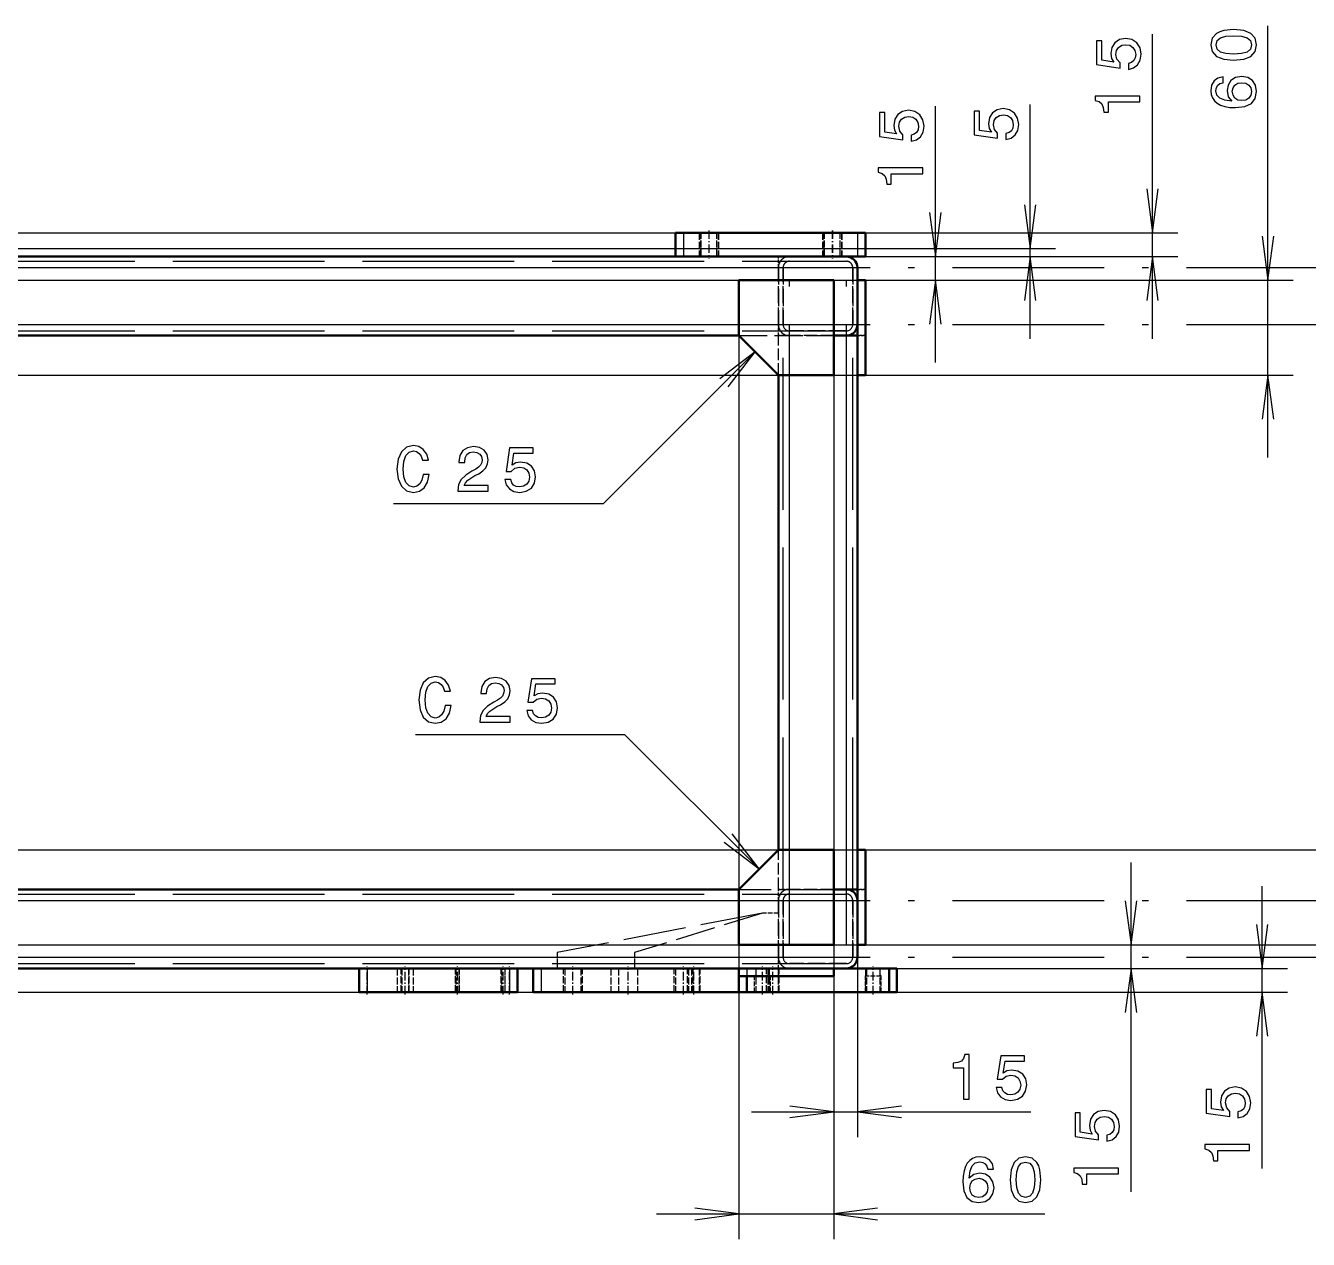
# Model space of a CAD drawing. Extents: x 0 to 1189, y 0 to 841.
# Drawn here: x 688.7 to 790.1, y 197.3 to 293.2 of the extents above; entities that cross this region are included whole.
import ezdxf

# ---------------------------------------------------------------- set-up
doc = ezdxf.new("R2010")
doc.units = 0
doc.linetypes.add('DASHDOT', pattern=[18.5, 12, -3, 0.5, -3])
doc.linetypes.add('DASHED', pattern=[15, 12, -3])

msp = doc.modelspace()

# ---------------------------------------------------------------- linework, layer by layer
at = {"color": 7, "lineweight": 25}
for p, q in [((786.86, 259.07), (786.86, 293.18)), ((777.74, 268.44), (777.74, 292.5)), ((768.06, 268.44), (768.06, 286.96)), ((760.58, 266.57), (760.58, 286.83)), ((206.92, 276.82), (779.74, 276.82)), ((740.67, 276.82), (740.67, 274.94)), ((754.42, 276.82), (754.42, 274.94)), ((198.79, 275.57), (770.06, 275.57)), ((206.92, 274.94), (762.58, 274.94)), ((753.54, 274.94), (779.74, 274.94)), ((753.54, 274.94), (770.06, 274.94)), ((189.42, 274.07), (754.42, 274.07)), ((198.79, 273.07), (762.58, 273.07)), ((198.79, 273.07), (788.86, 273.07)), ((663.17, 269.57), (745.04, 269.57)), ((745.04, 268.69), (745.04, 197.29)), ((752.54, 269.57), (754.42, 269.57)), ((753.54, 224.94), (753.54, 268.69)), ((746.32, 267.42), (734.31, 255.4)), ((195.67, 265.57), (788.86, 265.57)), ((749.04, 228.07), (749.04, 265.57)), ((752.54, 265.57), (752.54, 205.36)), ((752.54, 265.57), (752.54, 197.29)), ((734.31, 255.4), (717.75, 255.4)), ((736.04, 237.16), (719.48, 237.16)), ((746.65, 226.55), (736.04, 237.16)), ((195.67, 228.07), (798.81, 228.07)), ((776.04, 201.04), (776.04, 227.07)), ((786.4, 202.88), (786.4, 225.19)), ((663.17, 224.07), (745.04, 224.07)), ((752.54, 224.07), (754.42, 224.07)), ((754.42, 224.94), (754.42, 205.36)), ((198.79, 220.57), (778.04, 220.57)), ((198.79, 220.57), (798.81, 220.57)), ((189.42, 219.57), (754.42, 219.57)), ((189.42, 218.69), (788.4, 218.69)), ((715.67, 218.69), (715.67, 216.82)), ((726.92, 218.69), (726.92, 216.82)), ((729.42, 218.69), (729.42, 216.82)), ((753.54, 218.69), (778.04, 218.69)), ((226.54, 216.82), (788.4, 216.82)), ((746.04, 207.36), (768.13, 207.36)), ((738.54, 199.29), (769.22, 199.29))]:
    msp.add_line(p, q, dxfattribs=at)
at = {"color": 7, "lineweight": 50}
for p, q in [((740.67, 276.82), (740.04, 276.82)), ((740.04, 276.82), (740.04, 274.94)), ((754.42, 276.82), (740.67, 276.82)), ((755.04, 276.82), (754.42, 276.82)), ((755.04, 276.82), (755.04, 274.94)), ((207.54, 274.94), (740.04, 274.94)), ((740.67, 274.94), (740.04, 274.94)), ((754.42, 274.94), (740.67, 274.94)), ((755.04, 274.94), (754.42, 274.94)), ((754.42, 274.07), (754.42, 269.57)), ((754.42, 273.07), (754.42, 274.07)), ((754.42, 269.57), (754.42, 274.07)), ((745.04, 273.07), (752.54, 273.07)), ((745.04, 268.69), (745.04, 273.07)), ((752.54, 273.07), (752.54, 265.57)), ((754.42, 273.07), (754.42, 265.57)), ((754.42, 273.07), (755.04, 273.07)), ((755.04, 273.07), (755.04, 265.57)), ((663.17, 268.69), (745.04, 268.69)), ((748.17, 265.57), (745.04, 268.69)), ((752.54, 268.69), (753.54, 268.69)), ((752.54, 268.69), (753.11, 268.69)), ((753.54, 268.69), (752.54, 268.69)), ((754.42, 268.69), (753.54, 268.69)), ((754.42, 224.94), (754.42, 268.69)), ((748.17, 228.07), (748.17, 265.57)), ((752.54, 265.57), (748.17, 265.57)), ((754.42, 265.57), (755.04, 265.57)), ((745.04, 224.94), (748.17, 228.07)), ((748.17, 228.07), (752.54, 228.07)), ((752.54, 228.07), (752.54, 220.57)), ((754.42, 228.07), (754.42, 220.57)), ((754.42, 228.07), (755.04, 228.07)), ((755.04, 228.07), (755.04, 220.57)), ((663.17, 224.94), (745.04, 224.94)), ((745.04, 220.57), (745.04, 224.94)), ((753.54, 224.94), (752.54, 224.94)), ((754.42, 224.94), (753.54, 224.94)), ((754.42, 224.07), (754.42, 219.57)), ((754.42, 219.57), (754.42, 224.07)), ((752.54, 220.57), (745.04, 220.57)), ((754.42, 219.57), (754.42, 220.57)), ((754.42, 220.57), (755.04, 220.57)), ((457.54, 218.69), (753.54, 218.69)), ((715.67, 218.69), (715.04, 218.69)), ((715.04, 218.69), (715.04, 216.82)), ((726.92, 218.69), (715.67, 218.69)), ((727.54, 218.69), (726.92, 218.69)), ((727.54, 218.69), (727.54, 216.82)), ((728.79, 218.69), (728.79, 216.82)), ((745.04, 218.69), (745.04, 218.07)), ((752.54, 218.69), (745.04, 218.69)), ((752.54, 218.07), (745.04, 218.07)), ((745.04, 218.07), (745.04, 216.82)), ((745.67, 218.07), (745.67, 216.82)), ((751.92, 218.69), (753.54, 218.69)), ((752.54, 218.69), (752.54, 218.07)), ((753.55, 218.69), (756.92, 218.69)), ((757.54, 218.69), (756.92, 218.69)), ((756.92, 218.69), (756.92, 216.82)), ((757.54, 218.69), (757.54, 216.82)), ((715.67, 216.82), (715.04, 216.82)), ((726.92, 216.82), (715.67, 216.82)), ((727.54, 216.82), (726.92, 216.82)), ((729.42, 216.82), (728.79, 216.82)), ((745.04, 216.82), (729.42, 216.82)), ((745.67, 216.82), (745.04, 216.82)), ((745.67, 216.82), (756.92, 216.82)), ((757.54, 216.82), (756.92, 216.82))]:
    msp.add_line(p, q, dxfattribs=at)
at = {"color": 7, "linetype": 'DASHED', "lineweight": 25, "ltscale": 0.046875}
for p, q in [((740.67, 276.82), (740.67, 274.94)), ((740.67, 276.82), (740.67, 274.94)), ((740.67, 276.82), (740.67, 274.94)), ((741.91, 276.82), (741.91, 274.94)), ((741.91, 276.82), (741.91, 274.94)), ((741.93, 276.82), (741.93, 274.94)), ((741.93, 276.82), (741.93, 274.94)), ((742.03, 274.94), (742.03, 276.82)), ((742.03, 274.94), (742.03, 276.82)), ((742.05, 274.94), (742.05, 276.82)), ((742.05, 274.94), (742.05, 276.82)), ((743.29, 274.94), (743.29, 276.82)), ((743.29, 274.94), (743.29, 276.82)), ((743.31, 274.94), (743.31, 276.82)), ((743.31, 274.94), (743.31, 276.82)), ((743.41, 276.82), (743.41, 274.94)), ((743.41, 276.82), (743.41, 274.94)), ((743.43, 276.82), (743.43, 274.94)), ((743.43, 276.82), (743.43, 274.94)), ((751.66, 276.82), (751.66, 274.94)), ((751.66, 276.82), (751.66, 274.94)), ((751.68, 276.82), (751.68, 274.94)), ((751.68, 276.82), (751.68, 274.94)), ((751.78, 274.94), (751.78, 276.82)), ((751.78, 274.94), (751.78, 276.82)), ((751.8, 274.94), (751.8, 276.82)), ((751.8, 274.94), (751.8, 276.82)), ((753.04, 274.94), (753.04, 276.82)), ((753.04, 274.94), (753.04, 276.82)), ((753.06, 274.94), (753.06, 276.82)), ((753.06, 274.94), (753.06, 276.82)), ((753.16, 276.82), (753.16, 274.94)), ((753.16, 276.82), (753.16, 274.94)), ((753.18, 276.82), (753.18, 274.94)), ((753.18, 276.82), (753.18, 274.94)), ((754.42, 276.82), (754.42, 274.94)), ((754.42, 276.82), (754.42, 274.94)), ((754.42, 276.82), (754.42, 274.94)), ((715.67, 218.69), (715.67, 216.82)), ((718.04, 218.69), (718.04, 216.82)), ((718.36, 216.82), (718.36, 218.69)), ((718.36, 216.82), (718.36, 218.69)), ((718.36, 216.82), (718.36, 218.69)), ((718.36, 216.82), (718.36, 218.69)), ((718.41, 218.69), (718.41, 216.82)), ((718.41, 218.69), (718.41, 216.82)), ((718.93, 218.69), (718.93, 216.82)), ((718.93, 218.69), (718.93, 216.82)), ((718.98, 216.82), (718.98, 218.69)), ((718.98, 216.82), (718.98, 218.69)), ((718.98, 216.82), (718.98, 218.69)), ((718.98, 216.82), (718.98, 218.69)), ((719.29, 218.69), (719.29, 216.82)), ((722.64, 216.82), (722.64, 218.69)), ((722.64, 216.82), (722.64, 218.69)), ((722.64, 216.82), (722.64, 218.69)), ((722.64, 216.82), (722.64, 218.69)), ((722.67, 218.69), (722.67, 216.82)), ((722.67, 218.69), (722.67, 216.82)), ((722.92, 218.69), (722.92, 216.82)), ((722.92, 218.69), (722.92, 216.82)), ((722.95, 216.82), (722.95, 218.69)), ((722.95, 216.82), (722.95, 218.69)), ((722.95, 216.82), (722.95, 218.69)), ((722.95, 216.82), (722.95, 218.69)), ((726.26, 216.82), (726.26, 218.69)), ((726.26, 216.82), (726.26, 218.69)), ((726.26, 216.82), (726.26, 218.69)), ((726.26, 216.82), (726.26, 218.69)), ((726.29, 218.69), (726.29, 216.82)), ((726.29, 218.69), (726.29, 216.82)), ((726.54, 218.69), (726.54, 216.82)), ((726.54, 218.69), (726.54, 216.82)), ((726.57, 216.82), (726.57, 218.69)), ((726.57, 216.82), (726.57, 218.69)), ((726.57, 216.82), (726.57, 218.69)), ((726.57, 216.82), (726.57, 218.69)), ((726.92, 218.69), (726.92, 216.82)), ((729.42, 218.69), (729.42, 216.82)), ((731.17, 216.82), (731.17, 218.69)), ((731.17, 216.82), (731.17, 218.69)), ((731.29, 218.69), (731.29, 216.82)), ((731.29, 218.69), (731.29, 216.82)), ((732.55, 218.69), (732.55, 216.82)), ((732.55, 218.69), (732.55, 216.82)), ((732.67, 216.82), (732.67, 218.69)), ((732.67, 216.82), (732.67, 218.69)), ((734.92, 218.69), (734.92, 216.82)), ((735.54, 218.69), (735.54, 216.82)), ((735.54, 218.69), (735.54, 216.82)), ((735.54, 218.69), (735.54, 216.82)), ((735.54, 218.69), (735.54, 216.82)), ((737.04, 218.69), (737.04, 216.82)), ((737.04, 218.69), (737.04, 216.82)), ((739.92, 216.82), (739.92, 218.69)), ((739.92, 216.82), (739.92, 218.69)), ((740.04, 218.69), (740.04, 216.82)), ((740.04, 218.69), (740.04, 216.82)), ((740.98, 216.82), (740.98, 218.69)), ((740.98, 216.82), (740.98, 218.69)), ((741.07, 218.69), (741.07, 216.82)), ((741.07, 218.69), (741.07, 216.82)), ((741.3, 218.69), (741.3, 216.82)), ((741.3, 218.69), (741.3, 216.82)), ((741.42, 216.82), (741.42, 218.69)), ((741.42, 216.82), (741.42, 218.69)), ((741.9, 218.69), (741.9, 216.82)), ((741.9, 218.69), (741.9, 216.82)), ((741.98, 216.82), (741.98, 218.69)), ((741.98, 216.82), (741.98, 218.69)), ((745.67, 218.69), (745.67, 216.82)), ((746.39, 218.69), (746.39, 216.82)), ((746.39, 218.69), (746.39, 216.82)), ((747.23, 216.82), (747.23, 218.69)), ((747.23, 216.82), (747.23, 218.69)), ((747.32, 218.69), (747.32, 216.82)), ((747.32, 218.69), (747.32, 216.82)), ((747.44, 218.69), (747.44, 216.82)), ((747.44, 218.69), (747.44, 216.82)), ((748.15, 218.69), (748.15, 216.82)), ((748.15, 218.69), (748.15, 216.82)), ((748.23, 216.82), (748.23, 218.69)), ((748.23, 216.82), (748.23, 218.69)), ((754.42, 218.69), (754.42, 216.82)), ((754.42, 218.69), (754.42, 216.82)), ((754.42, 218.69), (754.42, 216.82)), ((754.42, 218.69), (754.42, 216.82)), ((755.04, 218.69), (755.04, 216.82)), ((755.14, 218.69), (755.14, 216.82)), ((755.14, 218.69), (755.14, 216.82)), ((756.19, 218.69), (756.19, 216.82)), ((756.19, 218.69), (756.19, 216.82)), ((756.92, 218.69), (756.92, 216.82))]:
    msp.add_line(p, q, dxfattribs=at)
at = {"color": 7, "linetype": 'DASHDOT', "lineweight": 25, "ltscale": 0.056252}
for p, q in [((742.66, 277.01), (742.66, 274.76)), ((742.68, 277.01), (742.68, 274.76)), ((752.41, 277.01), (752.41, 274.76)), ((752.43, 277.01), (752.43, 274.76))]:
    msp.add_line(p, q, dxfattribs=at)
at = {"color": 7, "linetype": 'DASHED', "lineweight": 25, "ltscale": 0.3375}
msp.add_line((740.04, 274.94), (753.54, 274.94), dxfattribs=at)
at = {"color": 7, "linetype": 'DASHED', "lineweight": 25, "ltscale": 0.021875}
for p, q in [((748.17, 274.07), (748.17, 274.94)), ((748.17, 268.69), (748.17, 269.57)), ((749.04, 268.69), (748.17, 268.69)), ((748.17, 224.07), (748.17, 224.94)), ((749.04, 224.94), (748.17, 224.94)), ((748.17, 218.69), (748.17, 219.57))]:
    msp.add_line(p, q, dxfattribs=at)
at = {"color": 7, "linetype": 'DASHED', "lineweight": 25, "ltscale": 0.1125}
for p, q in [((749.04, 274.94), (753.54, 274.94)), ((748.17, 269.57), (748.17, 274.07)), ((748.17, 269.57), (748.17, 274.07)), ((748.17, 274.07), (748.17, 269.57)), ((748.17, 269.57), (748.17, 274.07)), ((748.54, 269.57), (748.54, 274.07)), ((748.54, 274.07), (748.54, 269.57)), ((748.54, 274.07), (748.54, 269.57)), ((749.04, 274.57), (753.54, 274.57)), ((754.04, 274.07), (754.04, 269.57)), ((754.04, 269.57), (754.04, 274.07)), ((754.04, 269.57), (754.04, 274.07)), ((753.54, 269.07), (749.04, 269.07)), ((748.17, 219.57), (748.17, 224.07)), ((748.17, 224.07), (748.17, 219.57)), ((748.17, 219.57), (748.17, 224.07)), ((748.17, 219.57), (748.17, 224.07)), ((748.54, 224.07), (748.54, 219.57)), ((748.54, 219.57), (748.54, 224.07)), ((748.54, 224.07), (748.54, 219.57)), ((749.04, 224.94), (753.54, 224.94)), ((749.04, 224.57), (753.54, 224.57)), ((754.04, 219.57), (754.04, 224.07)), ((754.04, 224.07), (754.04, 219.57)), ((754.04, 219.57), (754.04, 224.07)), ((753.54, 219.07), (749.04, 219.07))]:
    msp.add_line(p, q, dxfattribs=at)
at = {"color": 7, "linetype": 'DASHED', "lineweight": 25, "ltscale": 5.79834e-05}
msp.add_line((753.54, 274.94), (753.55, 274.94), dxfattribs=at)
at = {"color": 7, "linetype": 'DASHED', "lineweight": 25, "ltscale": 0.000228887}
msp.add_line((753.55, 274.94), (753.54, 274.94), dxfattribs=at)
at = {"color": 7, "linetype": 'DASHED', "lineweight": 25, "ltscale": 4.88281e-05}
msp.add_line((753.55, 274.94), (753.54, 274.94), dxfattribs=at)
at = {"color": 7, "linetype": 'DASHDOT', "lineweight": 25}
for p, q in [((132.92, 274.07), (810.92, 274.07)), ((749.04, 220.57), (749.04, 273.07)), ((753.54, 220.57), (753.54, 273.07)), ((132.92, 269.57), (810.92, 269.57)), ((132.92, 224.07), (810.92, 224.07)), ((132.92, 219.57), (810.92, 219.57))]:
    msp.add_line(p, q, dxfattribs=at)
at = {"color": 7, "linetype": 'DASHED', "lineweight": 25}
for p, q in [((189.42, 274.07), (754.42, 274.07)), ((189.79, 274.07), (754.04, 274.07)), ((189.79, 274.07), (754.04, 274.07)), ((190.29, 274.57), (753.54, 274.57)), ((195.29, 274.07), (748.54, 274.07)), ((195.29, 274.07), (748.54, 274.07)), ((195.67, 274.07), (748.17, 274.07)), ((195.67, 274.07), (748.17, 274.07)), ((195.67, 274.07), (748.17, 274.07)), ((195.67, 274.07), (748.17, 274.07)), ((195.67, 274.07), (748.17, 274.07)), ((195.67, 274.07), (748.17, 274.07)), ((189.42, 269.57), (754.42, 269.57)), ((189.79, 269.57), (754.04, 269.57)), ((189.79, 269.57), (754.04, 269.57)), ((190.29, 269.07), (753.54, 269.07)), ((195.29, 269.57), (748.54, 269.57)), ((195.29, 269.57), (748.54, 269.57)), ((195.67, 269.57), (748.17, 269.57)), ((195.67, 269.57), (748.17, 269.57)), ((195.67, 269.57), (748.17, 269.57)), ((195.67, 269.57), (748.17, 269.57)), ((195.67, 269.57), (748.17, 269.57)), ((195.67, 269.57), (748.17, 269.57)), ((748.54, 224.94), (748.54, 268.69)), ((749.04, 224.94), (749.04, 268.69)), ((749.04, 224.94), (749.04, 268.69)), ((749.04, 224.94), (749.04, 268.69)), ((753.54, 224.94), (753.54, 268.69)), ((753.54, 224.94), (753.54, 268.69)), ((753.54, 224.94), (753.54, 268.69)), ((754.04, 224.94), (754.04, 268.69)), ((189.42, 224.07), (754.42, 224.07)), ((189.79, 224.07), (754.04, 224.07)), ((189.79, 224.07), (754.04, 224.07)), ((190.29, 224.57), (753.54, 224.57)), ((195.29, 224.07), (748.54, 224.07)), ((195.29, 224.07), (748.54, 224.07)), ((195.67, 224.07), (748.17, 224.07)), ((195.67, 224.07), (748.17, 224.07)), ((195.67, 224.07), (748.17, 224.07)), ((195.67, 224.07), (748.17, 224.07)), ((195.67, 224.07), (748.17, 224.07)), ((195.67, 224.07), (748.17, 224.07)), ((189.42, 219.57), (754.42, 219.57)), ((189.79, 219.57), (754.04, 219.57)), ((189.79, 219.57), (754.04, 219.57)), ((190.29, 219.07), (753.54, 219.07)), ((195.29, 219.57), (748.54, 219.57)), ((195.29, 219.57), (748.54, 219.57)), ((195.67, 219.57), (748.17, 219.57)), ((195.67, 219.57), (748.17, 219.57)), ((195.67, 219.57), (748.17, 219.57)), ((195.67, 219.57), (748.17, 219.57)), ((195.67, 219.57), (748.17, 219.57)), ((195.67, 219.57), (748.17, 219.57))]:
    msp.add_line(p, q, dxfattribs=at)
at = {"color": 7, "linetype": 'DASHED', "lineweight": 25, "ltscale": 0.0875}
for p, q in [((754.42, 269.57), (754.42, 273.07)), ((749.04, 268.69), (752.54, 268.69)), ((752.54, 268.69), (749.04, 268.69)), ((752.54, 224.94), (749.04, 224.94)), ((754.42, 220.57), (754.42, 224.07))]:
    msp.add_line(p, q, dxfattribs=at)
at = {"color": 7, "linetype": 'DASHED', "lineweight": 25, "ltscale": 0.1875}
for p, q in [((745.04, 269.57), (752.54, 269.57)), ((745.04, 268.69), (752.54, 268.69)), ((745.04, 224.07), (752.54, 224.07))]:
    msp.add_line(p, q, dxfattribs=at)
at = {"color": 7, "linetype": 'DASHED', "lineweight": 25, "ltscale": 0.078125}
for p, q in [((748.17, 265.57), (748.17, 268.69)), ((749.04, 265.57), (749.04, 268.69)), ((748.17, 224.94), (748.17, 228.07)), ((749.04, 224.94), (749.04, 228.07))]:
    msp.add_line(p, q, dxfattribs=at)
at = {"color": 7, "linetype": 'DASHED', "lineweight": 25, "ltscale": 0.01089}
msp.add_line((753.11, 268.69), (753.54, 268.69), dxfattribs=at)
at = {"color": 7, "linetype": 'DASHED', "lineweight": 25, "ltscale": 0.000225835}
msp.add_line((754.42, 269.56), (754.42, 269.57), dxfattribs=at)
at = {"color": 7, "linetype": 'DASHED', "lineweight": 25, "ltscale": 0.015625}
for p, q in [((754.42, 268.69), (755.04, 268.69)), ((754.42, 268.69), (755.04, 268.69)), ((755.04, 268.69), (754.42, 268.69)), ((755.04, 268.69), (754.42, 268.69)), ((754.42, 224.94), (755.04, 224.94)), ((754.42, 224.94), (755.04, 224.94)), ((755.04, 224.94), (754.42, 224.94)), ((755.04, 224.94), (754.42, 224.94)), ((748.17, 218.69), (748.17, 218.07)), ((748.17, 218.69), (748.17, 218.07)), ((748.17, 218.69), (748.17, 218.07)), ((748.17, 218.69), (748.17, 218.07))]:
    msp.add_line(p, q, dxfattribs=at)
at = {"color": 7, "linetype": 'DASHED', "lineweight": 25, "ltscale": 0.2125}
msp.add_line((745.04, 224.94), (753.54, 224.94), dxfattribs=at)
at = {"color": 7, "linetype": 'DASHED', "lineweight": 25, "ltscale": 0.000227359}
msp.add_line((753.55, 224.94), (753.54, 224.94), dxfattribs=at)
at = {"color": 7, "linetype": 'DASHED', "lineweight": 25, "ltscale": 2.59399e-05}
msp.add_line((753.54, 224.94), (753.54, 224.94), dxfattribs=at)
at = {"color": 7, "linetype": 'DASHED', "lineweight": 25, "ltscale": 0.000228124}
msp.add_line((754.42, 224.07), (754.42, 224.08), dxfattribs=at)
at = {"color": 7, "linetype": 'DASHED', "lineweight": 25, "ltscale": 0.413694}
msp.add_line((746.92, 223.07), (730.67, 219.94), dxfattribs=at)
at = {"color": 7, "linetype": 'DASHED', "lineweight": 25, "ltscale": 0.264907}
msp.add_line((746.92, 223.07), (736.79, 219.94), dxfattribs=at)
at = {"color": 7, "linetype": 'DASHED', "lineweight": 25, "ltscale": 0.03125}
for p, q in [((748.17, 223.07), (746.92, 223.07)), ((730.67, 219.94), (730.67, 218.69)), ((736.79, 219.94), (736.79, 218.69)), ((746.29, 216.82), (746.29, 218.07)), ((747.54, 218.07), (746.29, 218.07)), ((747.54, 218.07), (746.29, 218.07)), ((746.29, 216.82), (746.29, 218.07)), ((747.54, 218.07), (746.29, 218.07)), ((747.54, 218.07), (746.29, 218.07)), ((746.29, 216.82), (746.29, 218.07)), ((747.54, 218.07), (746.29, 218.07)), ((747.54, 218.07), (746.29, 218.07)), ((746.29, 216.82), (746.29, 218.07)), ((747.54, 218.07), (746.29, 218.07)), ((747.54, 218.07), (746.29, 218.07)), ((747.54, 216.82), (747.54, 218.07)), ((747.54, 216.82), (747.54, 218.07)), ((747.54, 216.82), (747.54, 218.07)), ((747.54, 216.82), (747.54, 218.07)), ((755.04, 216.82), (755.04, 218.07)), ((756.29, 218.07), (755.04, 218.07)), ((756.29, 218.07), (755.04, 218.07)), ((755.04, 216.82), (755.04, 218.07)), ((756.29, 218.07), (755.04, 218.07)), ((756.29, 218.07), (755.04, 218.07)), ((755.04, 216.82), (755.04, 218.07)), ((756.29, 218.07), (755.04, 218.07)), ((756.29, 218.07), (755.04, 218.07)), ((755.04, 216.82), (755.04, 218.07)), ((756.29, 218.07), (755.04, 218.07)), ((756.29, 218.07), (755.04, 218.07)), ((756.29, 218.07), (755.04, 218.07)), ((756.29, 216.82), (756.29, 218.07)), ((756.29, 216.82), (756.29, 218.07)), ((756.29, 216.82), (756.29, 218.07)), ((756.29, 216.82), (756.29, 218.07))]:
    msp.add_line(p, q, dxfattribs=at)
at = {"color": 7, "linetype": 'DASHDOT', "lineweight": 25, "ltscale": 0.05625}
for p, q in [((715.67, 216.63), (715.67, 218.88)), ((718.67, 216.63), (718.67, 218.88)), ((722.79, 216.63), (722.79, 218.88)), ((726.42, 216.63), (726.42, 218.88)), ((726.92, 216.63), (726.92, 218.88)), ((731.92, 216.63), (731.92, 218.88)), ((736.29, 216.63), (736.29, 218.88)), ((740.67, 216.63), (740.67, 218.88)), ((741.48, 216.63), (741.48, 218.88)), ((746.92, 216.63), (746.92, 218.88)), ((747.73, 216.63), (747.73, 218.88)), ((755.67, 216.63), (755.67, 218.88))]:
    msp.add_line(p, q, dxfattribs=at)
at = {"color": 7, "linetype": 'DASHED', "lineweight": 25, "ltscale": 0.015627}
msp.add_line((745.67, 218.69), (745.67, 218.07), dxfattribs=at)
at = {"color": 7, "linetype": 'DASHED', "lineweight": 25, "ltscale": 0.005075}
for p, q in [((746.29, 218.07), (746.39, 218.25)), ((746.29, 218.07), (746.39, 218.25)), ((746.29, 218.07), (746.39, 218.25)), ((746.29, 218.07), (746.39, 218.25)), ((747.54, 218.07), (747.44, 218.25)), ((747.54, 218.07), (747.44, 218.25)), ((747.54, 218.07), (747.44, 218.25)), ((747.54, 218.07), (747.44, 218.25)), ((755.04, 218.07), (755.14, 218.25)), ((755.04, 218.07), (755.14, 218.25)), ((755.04, 218.07), (755.14, 218.25)), ((755.04, 218.07), (755.14, 218.25)), ((756.29, 218.07), (756.19, 218.25)), ((756.29, 218.07), (756.19, 218.25)), ((756.29, 218.07), (756.19, 218.25)), ((756.29, 218.07), (756.19, 218.25))]:
    msp.add_line(p, q, dxfattribs=at)
at = {"color": 7, "linetype": 'DASHED', "lineweight": 25, "ltscale": 0.071831}
msp.add_line((749.04, 218.69), (751.92, 218.69), dxfattribs=at)
at = {"color": 7, "linetype": 'DASHED', "lineweight": 25, "ltscale": 0.000265503}
msp.add_line((753.54, 218.69), (753.55, 218.69), dxfattribs=at)
at = {"color": 7, "lineweight": 25}
for points in [[(775.83, 289.73), (776.24, 289.84), (776.56, 290.09), (776.76, 290.45), (776.84, 290.92), (776.75, 291.43), (776.5, 291.82), (776.11, 292.08), (775.6, 292.17), (775.13, 292.09), (774.77, 291.84), (774.53, 291.47), (774.44, 290.98), (774.5, 290.6), (774.67, 290.31), (773.73, 290.45), (773.73, 291.98), (773.31, 291.98), (773.31, 290.11), (775.17, 289.83), (775.17, 290.24), (774.93, 290.53), (774.85, 290.9), (774.9, 291.22), (775.06, 291.47), (775.31, 291.63), (775.63, 291.68), (775.95, 291.63), (776.19, 291.47), (776.35, 291.22), (776.41, 290.9), (776.37, 290.63), (776.25, 290.43), (776.07, 290.28), (775.83, 290.2)], [(784.15, 290.45), (784.95, 290.53), (785.51, 290.76), (785.85, 291.14), (785.96, 291.67), (785.85, 292.19), (785.51, 292.56), (784.95, 292.8), (784.15, 292.88), (783.37, 292.8), (783.05, 292.7), (782.8, 292.56), (782.45, 292.19), (782.34, 291.67), (782.45, 291.14), (782.8, 290.76), (783.37, 290.53)], [(784.15, 290.93), (783.54, 290.98), (783.1, 291.1), (782.85, 291.33), (782.76, 291.67), (782.85, 292), (783.1, 292.23), (783.54, 292.35), (784.15, 292.39), (784.77, 292.35), (785.21, 292.23), (785.47, 292), (785.55, 291.67), (785.47, 291.33), (785.21, 291.1), (784.77, 290.98)], [(783.31, 289.14), (782.9, 289.04), (782.6, 288.82), (782.4, 288.48), (782.34, 288.04), (782.37, 287.74), (782.47, 287.48), (782.63, 287.25), (782.85, 287.06), (783.12, 286.91), (783.46, 286.8), (783.86, 286.73), (784.31, 286.71), (785.03, 286.79), (785.55, 287.04), (785.86, 287.44), (785.96, 287.98), (785.87, 288.47), (785.64, 288.84), (785.26, 289.09), (784.79, 289.17), (784.31, 289.09), (783.94, 288.85), (783.71, 288.49), (783.63, 288.05), (783.73, 287.57), (784.02, 287.21), (783.46, 287.29), (783.06, 287.45), (782.83, 287.7), (782.75, 288.04), (782.79, 288.29), (782.89, 288.48), (783.07, 288.61), (783.31, 288.68)], [(784.79, 288.68), (785.11, 288.63), (785.35, 288.48), (785.52, 288.26), (785.57, 287.98), (785.52, 287.68), (785.36, 287.45), (785.12, 287.3), (784.8, 287.26), (784.49, 287.31), (784.25, 287.45), (784.1, 287.68), (784.04, 288), (784.1, 288.27), (784.24, 288.48), (784.48, 288.63)], [(776.74, 287.16), (776.74, 287.61), (773.21, 287.61), (773.21, 287.27), (773.52, 287.18), (773.73, 287), (773.85, 286.72), (773.89, 286.34), (774.25, 286.34), (774.25, 287.16)], [(758.67, 284.06), (759.08, 284.17), (759.4, 284.41), (759.6, 284.78), (759.68, 285.24), (759.59, 285.75), (759.34, 286.15), (758.95, 286.4), (758.44, 286.5), (757.97, 286.41), (757.61, 286.17), (757.37, 285.79), (757.28, 285.3), (757.34, 284.92), (757.51, 284.63), (756.57, 284.77), (756.57, 286.31), (756.15, 286.31), (756.15, 284.43), (758.01, 284.16), (758.01, 284.56), (757.77, 284.85), (757.69, 285.23), (757.74, 285.55), (757.9, 285.8), (758.15, 285.95), (758.47, 286.01), (758.79, 285.95), (759.03, 285.79), (759.19, 285.54), (759.25, 285.23), (759.21, 284.96), (759.09, 284.75), (758.91, 284.6), (758.67, 284.53)], [(766.15, 284.19), (766.56, 284.3), (766.89, 284.55), (767.09, 284.91), (767.16, 285.37), (767.07, 285.88), (766.83, 286.28), (766.43, 286.53), (765.93, 286.63), (765.46, 286.54), (765.09, 286.3), (764.85, 285.92), (764.77, 285.43), (764.83, 285.05), (765, 284.76), (764.05, 284.9), (764.05, 286.44), (763.64, 286.44), (763.64, 284.57), (765.49, 284.29), (765.49, 284.69), (765.26, 284.98), (765.17, 285.36), (765.23, 285.68), (765.39, 285.93), (765.64, 286.08), (765.95, 286.14), (766.27, 286.08), (766.52, 285.92), (766.67, 285.68), (766.73, 285.36), (766.69, 285.09), (766.58, 284.88), (766.4, 284.73), (766.15, 284.66)], [(759.58, 281.48), (759.58, 281.94), (756.05, 281.94), (756.05, 281.6), (756.36, 281.51), (756.57, 281.32), (756.69, 281.05), (756.73, 280.66), (757.09, 280.66), (757.09, 281.48)], [(720.09, 257.71), (719.99, 257.28), (719.82, 256.98), (719.59, 256.79), (719.32, 256.73), (718.99, 256.82), (718.73, 257.09), (718.56, 257.54), (718.5, 258.15), (718.56, 258.76), (718.73, 259.21), (718.98, 259.49), (719.32, 259.58), (719.56, 259.53), (719.77, 259.39), (719.93, 259.16), (720.04, 258.85), (720.52, 258.85), (720.37, 259.33), (720.1, 259.69), (719.75, 259.92), (719.32, 260), (718.78, 259.87), (718.37, 259.52), (718.11, 258.94), (718.02, 258.15), (718.11, 257.37), (718.37, 256.79), (718.78, 256.43), (719.32, 256.31), (719.79, 256.4), (720.16, 256.67), (720.43, 257.11), (720.57, 257.71)], [(722.83, 256.4), (725.23, 256.4), (725.23, 256.84), (723.33, 256.84), (723.44, 257.07), (723.62, 257.27), (724.18, 257.63), (724.48, 257.78), (724.81, 258), (725.05, 258.25), (725.18, 258.55), (725.23, 258.89), (725.15, 259.31), (724.91, 259.64), (724.55, 259.85), (724.08, 259.93), (723.59, 259.84), (723.23, 259.61), (722.99, 259.23), (722.91, 258.73), (722.91, 258.66), (723.37, 258.66), (723.37, 258.7), (723.41, 259.04), (723.55, 259.29), (723.76, 259.46), (724.05, 259.51), (724.34, 259.46), (724.56, 259.33), (724.7, 259.14), (724.75, 258.89), (724.72, 258.66), (724.62, 258.46), (724.46, 258.29), (724.24, 258.14), (723.94, 257.98), (723.45, 257.66), (723.1, 257.33), (722.89, 256.93), (722.83, 256.42)], [(726.54, 257.32), (726.65, 256.9), (726.9, 256.58), (727.26, 256.38), (727.73, 256.3), (728.24, 256.39), (728.64, 256.64), (728.89, 257.03), (728.98, 257.54), (728.9, 258.01), (728.66, 258.38), (728.28, 258.61), (727.79, 258.7), (727.41, 258.64), (727.12, 258.47), (727.26, 259.41), (728.79, 259.41), (728.79, 259.83), (726.92, 259.83), (726.64, 257.97), (727.05, 257.97), (727.34, 258.21), (727.71, 258.3), (728.04, 258.24), (728.28, 258.08), (728.44, 257.83), (728.49, 257.51), (728.44, 257.2), (728.28, 256.95), (728.03, 256.79), (727.71, 256.74), (727.45, 256.77), (727.24, 256.89), (727.09, 257.07), (727.01, 257.32)], [(721.82, 239.46), (721.72, 239.03), (721.55, 238.73), (721.32, 238.54), (721.05, 238.48), (720.72, 238.58), (720.46, 238.85), (720.29, 239.29), (720.24, 239.91), (720.29, 240.52), (720.46, 240.97), (720.71, 241.24), (721.05, 241.33), (721.29, 241.28), (721.5, 241.14), (721.66, 240.92), (721.77, 240.6), (722.25, 240.6), (722.1, 241.08), (721.83, 241.44), (721.48, 241.67), (721.05, 241.75), (720.51, 241.63), (720.1, 241.27), (719.84, 240.69), (719.75, 239.91), (719.84, 239.12), (720.1, 238.54), (720.51, 238.18), (721.05, 238.06), (721.52, 238.16), (721.9, 238.42), (722.16, 238.86), (722.3, 239.46)], [(724.56, 238.16), (726.96, 238.16), (726.96, 238.59), (725.06, 238.59), (725.17, 238.83), (725.35, 239.02), (725.91, 239.38), (726.21, 239.53), (726.54, 239.75), (726.78, 240), (726.91, 240.3), (726.96, 240.64), (726.88, 241.06), (726.64, 241.39), (726.28, 241.61), (725.81, 241.68), (725.32, 241.6), (724.96, 241.36), (724.72, 240.98), (724.64, 240.48), (724.64, 240.41), (725.1, 240.41), (725.1, 240.45), (725.14, 240.79), (725.28, 241.05), (725.5, 241.21), (725.78, 241.26), (726.08, 241.21), (726.29, 241.09), (726.43, 240.89), (726.48, 240.64), (726.45, 240.41), (726.35, 240.21), (726.19, 240.04), (725.97, 239.89), (725.67, 239.73), (725.18, 239.42), (724.83, 239.08), (724.62, 238.68), (724.56, 238.17)], [(728.27, 239.07), (728.38, 238.66), (728.63, 238.33), (728.99, 238.13), (729.46, 238.06), (729.97, 238.15), (730.37, 238.39), (730.62, 238.79), (730.71, 239.29), (730.63, 239.76), (730.39, 240.13), (730.01, 240.37), (729.52, 240.45), (729.14, 240.39), (728.85, 240.22), (728.99, 241.17), (730.52, 241.17), (730.52, 241.58), (728.65, 241.58), (728.37, 239.73), (728.78, 239.73), (729.07, 239.96), (729.44, 240.05), (729.77, 239.99), (730.01, 239.83), (730.17, 239.58), (730.23, 239.27), (730.17, 238.95), (730.01, 238.7), (729.76, 238.54), (729.44, 238.49), (729.18, 238.52), (728.97, 238.64), (728.82, 238.82), (728.74, 239.07)], [(762.79, 208.36), (763.25, 208.36), (763.25, 211.89), (762.91, 211.89), (762.81, 211.58), (762.63, 211.37), (762.36, 211.25), (761.97, 211.21), (761.97, 210.85), (762.79, 210.85)], [(765.37, 209.28), (765.48, 208.86), (765.72, 208.54), (766.09, 208.34), (766.55, 208.26), (767.06, 208.35), (767.46, 208.6), (767.71, 208.99), (767.81, 209.5), (767.72, 209.97), (767.48, 210.33), (767.1, 210.57), (766.61, 210.66), (766.23, 210.6), (765.94, 210.43), (766.08, 211.37), (767.61, 211.37), (767.61, 211.79), (765.74, 211.79), (765.47, 209.93), (765.87, 209.93), (766.16, 210.17), (766.54, 210.25), (766.86, 210.2), (767.11, 210.04), (767.26, 209.79), (767.32, 209.47), (767.26, 209.15), (767.1, 208.91), (766.85, 208.75), (766.54, 208.7), (766.27, 208.73), (766.06, 208.85), (765.91, 209.03), (765.83, 209.28)], [(784.49, 206.89), (784.9, 207), (785.23, 207.24), (785.43, 207.61), (785.5, 208.07), (785.41, 208.58), (785.17, 208.98), (784.77, 209.23), (784.27, 209.33), (783.8, 209.24), (783.43, 209), (783.2, 208.62), (783.11, 208.13), (783.17, 207.75), (783.34, 207.46), (782.39, 207.6), (782.39, 209.13), (781.98, 209.13), (781.98, 207.26), (783.84, 206.99), (783.84, 207.39), (783.6, 207.68), (783.51, 208.06), (783.57, 208.38), (783.73, 208.63), (783.98, 208.78), (784.29, 208.84), (784.61, 208.78), (784.86, 208.62), (785.02, 208.37), (785.07, 208.06), (785.04, 207.79), (784.92, 207.58), (784.74, 207.43), (784.49, 207.35)], [(774.13, 205.04), (774.54, 205.15), (774.86, 205.4), (775.07, 205.76), (775.14, 206.22), (775.05, 206.73), (774.8, 207.13), (774.41, 207.38), (773.91, 207.48), (773.44, 207.39), (773.07, 207.15), (772.83, 206.77), (772.75, 206.28), (772.81, 205.91), (772.97, 205.61), (772.03, 205.76), (772.03, 207.29), (771.62, 207.29), (771.62, 205.42), (773.47, 205.14), (773.47, 205.54), (773.23, 205.84), (773.15, 206.21), (773.2, 206.53), (773.37, 206.78), (773.61, 206.94), (773.93, 206.99), (774.25, 206.94), (774.5, 206.77), (774.65, 206.53), (774.71, 206.21), (774.67, 205.94), (774.56, 205.74), (774.37, 205.58), (774.13, 205.51)], [(765.18, 202.84), (765.08, 203.25), (764.86, 203.56), (764.52, 203.75), (764.07, 203.81), (763.77, 203.78), (763.52, 203.68), (763.29, 203.52), (763.1, 203.3), (762.95, 203.03), (762.84, 202.69), (762.77, 202.29), (762.74, 201.84), (762.83, 201.12), (763.07, 200.6), (763.47, 200.29), (764.02, 200.19), (764.5, 200.28), (764.88, 200.51), (765.12, 200.89), (765.21, 201.36), (765.12, 201.84), (764.89, 202.21), (764.53, 202.44), (764.09, 202.52), (763.61, 202.42), (763.25, 202.13), (763.32, 202.69), (763.49, 203.09), (763.73, 203.32), (764.08, 203.4), (764.33, 203.36), (764.52, 203.26), (764.65, 203.08), (764.71, 202.84)], [(766.49, 202), (766.56, 201.21), (766.8, 200.64), (767.18, 200.3), (767.7, 200.19), (768.22, 200.3), (768.6, 200.64), (768.83, 201.21), (768.91, 202), (768.83, 202.78), (768.74, 203.1), (768.6, 203.35), (768.22, 203.7), (767.7, 203.81), (767.18, 203.7), (766.8, 203.35), (766.56, 202.78)], [(785.4, 204.31), (785.4, 204.77), (781.88, 204.77), (781.88, 204.43), (782.19, 204.33), (782.39, 204.15), (782.51, 203.88), (782.55, 203.49), (782.91, 203.49), (782.91, 204.31)], [(766.97, 202), (767.01, 202.61), (767.14, 203.05), (767.36, 203.3), (767.7, 203.39), (768.03, 203.3), (768.26, 203.05), (768.39, 202.61), (768.43, 202), (768.39, 201.38), (768.26, 200.94), (768.03, 200.69), (767.7, 200.6), (767.36, 200.69), (767.14, 200.94), (767.01, 201.38)], [(775.04, 202.46), (775.04, 202.92), (771.51, 202.92), (771.51, 202.58), (771.82, 202.49), (772.03, 202.31), (772.15, 202.03), (772.19, 201.65), (772.55, 201.65), (772.55, 202.46)], [(764.72, 201.36), (764.66, 201.04), (764.52, 200.8), (764.29, 200.64), (764.01, 200.58), (763.71, 200.64), (763.49, 200.79), (763.34, 201.03), (763.29, 201.35), (763.34, 201.66), (763.49, 201.9), (763.72, 202.05), (764.03, 202.11), (764.3, 202.05), (764.52, 201.91), (764.66, 201.67)]]:
    msp.add_lwpolyline(points, close=True, dxfattribs=at)
for points in [[(777.28, 280.29), (777.74, 276.82), (778.19, 280.29)], [(767.61, 279.04), (768.06, 275.57), (768.52, 279.04)], [(760.12, 278.41), (760.58, 274.94), (761.04, 278.41)], [(786.41, 276.54), (786.86, 273.07), (787.32, 276.54)], [(768.52, 271.47), (768.06, 274.94), (767.61, 271.47)], [(778.19, 271.47), (777.74, 274.94), (777.28, 271.47)], [(761.04, 269.6), (760.58, 273.07), (760.12, 269.6)], [(744.19, 264.64), (746.32, 267.42), (743.55, 265.28)], [(787.32, 262.1), (786.86, 265.57), (786.41, 262.1)], [(743.87, 228.68), (746.65, 226.55), (744.52, 229.33)], [(775.58, 224.04), (776.04, 220.57), (776.5, 224.04)], [(785.95, 222.16), (786.4, 218.69), (786.86, 222.16)], [(776.5, 215.22), (776.04, 218.69), (775.58, 215.22)], [(786.86, 213.35), (786.4, 216.82), (785.95, 213.35)], [(749.07, 206.91), (752.54, 207.36), (749.07, 207.82)], [(757.89, 207.82), (754.42, 207.36), (757.89, 206.91)], [(741.57, 198.83), (745.04, 199.29), (741.57, 199.74)], [(756.01, 199.74), (752.54, 199.29), (756.01, 198.83)]]:
    msp.add_lwpolyline(points, dxfattribs=at)
at = {"color": 7, "linetype": 'DASHED', "lineweight": 25}
for centre, radius, start, end in [((749.04, 274.07), 0.875, 90, 180), ((749.04, 274.07), 0.875, 90, 180), ((749.04, 274.07), 0.875, 90, 180), ((749.04, 274.07), 0.5, 90.0001, 179.9999), ((749.04, 274.07), 0.5, 90, 180), ((749.04, 274.07), 0.5, 90, 180.0001), ((753.54, 274.07), 0.5, 360, 90), ((753.54, 274.07), 0.5, 0.0001, 89.9999), ((753.54, 274.07), 0.5, 359.9999, 90), ((749.04, 269.57), 0.875, 180, 270), ((749.04, 269.57), 0.875, 180, 270), ((749.04, 269.57), 0.875, 180, 270), ((749.04, 269.57), 0.5, 180, 270), ((749.04, 269.57), 0.5, 180.0001, 269.9999), ((749.04, 269.57), 0.5, 180.0001, 270), ((753.54, 269.57), 0.5, 270.0001, 359.9999), ((753.54, 269.57), 0.5, 270, 0), ((753.54, 269.57), 0.5, 270, 359.9999), ((749.04, 224.07), 0.875, 90, 180), ((749.04, 224.07), 0.875, 90, 180), ((749.04, 224.07), 0.875, 90, 180), ((749.04, 224.07), 0.5, 90, 180), ((749.04, 224.07), 0.5, 90.0001, 179.9999), ((749.04, 224.07), 0.5, 90, 180.0001), ((753.54, 224.07), 0.5, 0.0001, 89.9999), ((753.54, 224.07), 0.5, 360, 90), ((753.54, 224.07), 0.5, 359.9999, 90), ((749.04, 219.57), 0.875, 180, 270), ((749.04, 219.57), 0.875, 180, 270), ((749.04, 219.57), 0.875, 180, 270), ((749.04, 219.57), 0.5, 180.0001, 269.9999), ((749.04, 219.57), 0.5, 180, 270), ((749.04, 219.57), 0.5, 180.0001, 270), ((753.54, 219.57), 0.5, 270, 0), ((753.54, 219.57), 0.5, 270.0001, 359.9999), ((753.54, 219.57), 0.5, 270, 359.9999), ((753.54, 219.57), 0.875, 270, 314.6229)]:
    msp.add_arc(centre, radius, start, end, dxfattribs=at)
at = {"color": 7, "lineweight": 50}
for centre, start, end in [((753.54, 274.07), 0, 89.847), ((753.54, 274.07), 0, 89.4004), ((753.54, 274.07), 360, 89.8715), ((753.54, 269.57), 270, 360), ((753.54, 269.57), 270, 360), ((753.54, 269.57), 270, 359.4086), ((753.54, 224.07), 0, 89.9321), ((753.54, 224.07), 360, 90), ((753.54, 224.07), 0.5974, 89.4063), ((753.54, 219.57), 270, 360), ((753.54, 219.57), 270, 360), ((753.54, 219.57), 314.6229, 360)]:
    msp.add_arc(centre, 0.875, start, end, dxfattribs=at)

doc.saveas('drawing.dxf')
